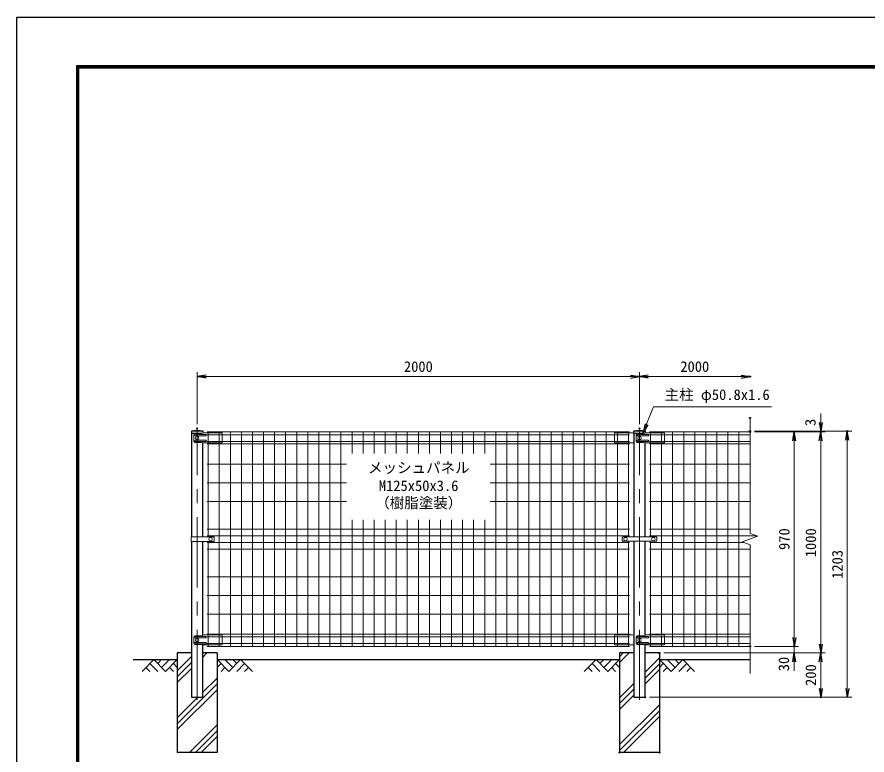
# Model space of a CAD drawing. Units: millimetres, scale not verified. Extents: x -4200 to 4200, y -2970 to 2970.
# Drawn here: x -4200 to -356, y -367 to 2970 of the extents above; entities that cross this region are included whole.
import ezdxf
from ezdxf.enums import TextEntityAlignment as Align

# ---------------------------------------------------------------- set-up
doc = ezdxf.new("R2010")
doc.units = ezdxf.units.MM
doc.header["$LTSCALE"] = 10
doc.header["$PDMODE"] = 32
doc.header["$PDSIZE"] = 5
doc.linetypes.add('USER1', pattern=[50.8, 31.75, -6.35, 6.35, -6.35])
for name, color, linetype, lineweight in [('0-1_D-STR4', 7, 'Continuous', 25), ('0-4_D-STR1', 1, 'Continuous', 25), ('0-5_D-DCR-HCH', 7, 'Continuous', 13), ('0-6_D-BMK', 2, 'USER1', 13), ('0-7_D-STR2', 7, 'Continuous', 13), ('0-8_D-STR-DIM', 7, 'Continuous', 13), ('0-B_D-STR3', 3, 'Continuous', 13), ('0-C_D-BGD', 7, 'Continuous', 25), ('0-D_D-STR-TXT', 7, 'Continuous', 13), ('0-E_D-TTL', 7, 'Continuous', 25)]:
    doc.layers.add(name, color=color, linetype=linetype, lineweight=lineweight)
doc.layers.add('0-9_0', color=7, linetype='Continuous')
doc.layers.add('0-A_Defpoints', color=7, linetype='Continuous')
doc.styles.add('ＭＳ ゴシック', font='')
doc.styles.get('ＭＳ ゴシック').set_extended_font_data('MS Gothic')

# ---------------------------------------------------------------- blocks, each defined once
blk = doc.blocks.new('_Open')
at = {"layer": '0-9_0'}
blk.add_line((-10, 1.667), (0, 0), dxfattribs=at)
blk.add_lwpolyline([(-10, -1.667), (0, 0), (-10, 0)], dxfattribs=at)

msp = doc.modelspace()

# ---------------------------------------------------------------- linework, layer by layer
at = {"layer": '0-1_D-STR4'}
for p, q in [((-3474.97, 93.98), (-3474.97, -356.02)), ((-3410.37, 93.98), (-3474.97, 93.98)), ((-3294.97, 93.98), (-3359.57, 93.98)), ((-3294.97, 93.98), (-3294.97, -356.02)), ((-1474.97, 93.98), (-1474.97, -356.02)), ((-1410.37, 93.98), (-1474.97, 93.98)), ((-1294.97, 93.98), (-1359.57, 93.98)), ((-1294.97, 93.98), (-1294.97, -356.02)), ((-3294.97, -356.02), (-3474.97, -356.02)), ((-1294.97, -356.02), (-1474.97, -356.02))]:
    msp.add_line(p, q, dxfattribs=at)
at = {"layer": '0-4_D-STR1'}
for p, q in [((-3358.37, 1096.98), (-3411.57, 1096.98)), ((-3411.57, 1096.98), (-3411.57, 1085.98)), ((-3365.62, 1085.98), (-3411.57, 1085.98)), ((-3410.37, 1085.98), (-3410.37, 619.48)), ((-3358.37, 1088.49), (-3358.37, 1096.98)), ((-1358.37, 1096.98), (-1411.57, 1096.98)), ((-1411.57, 1096.98), (-1411.57, 1085.98)), ((-1365.62, 1085.98), (-1411.57, 1085.98)), ((-1410.37, 1085.98), (-1410.37, 618.98)), ((-1358.37, 1088.49), (-1358.37, 1096.98)), ((-3359.57, 619.48), (-3359.57, 1044.16)), ((-1359.57, 618.98), (-1359.57, 1044.16)), ((-3410.37, 598.48), (-3410.37, -106.02)), ((-3359.57, 174.07), (-3359.57, 598.48)), ((-1410.37, 598.98), (-1410.37, -106.02)), ((-1359.57, 174.07), (-1359.57, 598.98))]:
    msp.add_line(p, q, dxfattribs=at)
for points in [[(-3410.37, -106.02), (-3359.57, -106.02), (-3359.57, 130.16)], [(-1410.37, -106.02), (-1359.57, -106.02), (-1359.57, 130.16)]]:
    msp.add_lwpolyline(points, dxfattribs=at)
for centre in [(-3384.97, 980.55), (-1384.97, 980.55)]:
    msp.add_arc(centre, 119.43, 77.13052, 102.86948, dxfattribs=at)
at = {"layer": '0-5_D-DCR-HCH'}
for p, q in [((-3474.97, 13.03), (-3410.37, 77.63)), ((-3359.57, 75.39), (-3340.99, 93.98)), ((-1474.97, 50.81), (-1431.8, 93.98)), ((-1474.97, 77.32), (-1458.32, 93.98)), ((-3581.4, 63.98), (-3634.61, 10.77)), ((-3599.14, 46.24), (-3563.5, 10.77)), ((-3581.4, 63.98), (-3528.19, 10.77)), ((-3563.66, 46.24), (-3545.92, 63.98)), ((-3545.92, 28.5), (-3510.45, 63.98)), ((-3528.19, 10.77), (-3474.97, 63.98)), ((-3492.71, 46.24), (-3474.97, 28.59)), ((-3474.97, -13.49), (-3410.37, 51.11)), ((-3241.76, 10.77), (-3294.97, 63.98)), ((-3277.24, 46.24), (-3294.97, 28.59)), ((-3224.03, 28.5), (-3259.5, 63.98)), ((-3188.55, 63.98), (-3241.76, 10.77)), ((-3206.2, 46.15), (-3224.03, 63.98)), ((-3170.81, 46.24), (-3206.45, 10.77)), ((-3188.55, 63.98), (-3135.34, 10.77)), ((-1581.4, 63.98), (-1634.61, 10.77)), ((-1599.14, 46.24), (-1563.5, 10.77)), ((-1581.4, 63.98), (-1528.19, 10.77)), ((-1563.66, 46.24), (-1545.92, 63.98)), ((-1545.92, 28.5), (-1510.45, 63.98)), ((-1528.19, 10.77), (-1474.97, 63.98)), ((-1492.71, 46.24), (-1474.97, 28.59)), ((-1359.57, 7.11), (-1294.97, 71.71)), ((-1359.57, -19.41), (-1294.97, 45.19)), ((-1241.76, 10.77), (-1294.97, 63.98)), ((-1277.24, 46.24), (-1294.97, 28.59)), ((-1224.03, 28.5), (-1259.5, 63.98)), ((-1188.55, 63.98), (-1241.76, 10.77)), ((-1206.2, 46.15), (-1224.03, 63.98)), ((-1170.81, 46.24), (-1206.45, 10.77)), ((-1188.55, 63.98), (-1135.34, 10.77)), ((-3616.87, 28.5), (-3599.05, 10.77)), ((-3510.45, 28.5), (-3492.63, 10.77)), ((-3474.97, -40.01), (-3410.37, 24.59)), ((-3259.5, 28.5), (-3277.32, 10.77)), ((-3153.08, 28.5), (-3170.89, 10.77)), ((-1616.87, 28.5), (-1599.05, 10.77)), ((-1510.45, 28.5), (-1492.63, 10.77)), ((-1359.57, -45.93), (-1294.97, 18.67)), ((-1259.5, 28.5), (-1277.32, 10.77)), ((-1153.08, 28.5), (-1170.89, 10.77)), ((-3359.57, -83.7), (-3294.97, -19.1)), ((-3474.97, -225.62), (-3294.97, -45.62)), ((-3474.97, -252.14), (-3294.97, -72.14)), ((-1474.97, -108.29), (-1410.37, -43.69)), ((-1474.97, -134.81), (-1410.37, -70.21)), ((-3474.97, -199.1), (-3381.89, -106.02)), ((-1474.97, -161.33), (-1410.37, -96.73)), ((-1474.97, -320.42), (-1294.97, -140.42)), ((-1474.97, -346.94), (-1294.97, -166.94)), ((-1457.54, -356.02), (-1294.97, -193.46)), ((-3419.76, -356.02), (-3294.97, -231.24)), ((-3393.24, -356.02), (-3294.97, -257.75)), ((-3366.73, -356.02), (-3294.97, -284.27)), ((-1298.44, -356.02), (-1294.97, -352.56))]:
    msp.add_line(p, q, dxfattribs=at)
at = {"layer": '0-6_D-BMK'}
for p, q in [((-3384.97, -118.02), (-3384.97, 1108.98)), ((-1384.97, -118.02), (-1384.97, 1108.98))]:
    msp.add_line(p, q, dxfattribs=at)
at = {"layer": '0-7_D-STR2'}
for p, q in [((-1429.97, 1093.98), (-3339.97, 1093.98)), ((-1429.97, 1080.88), (-3339.97, 1080.88)), ((-3334.97, 619.48), (-3334.97, 1093.98)), ((-3284.97, 123.98), (-3284.97, 1093.98)), ((-3234.97, 123.98), (-3234.97, 1093.98)), ((-3184.97, 123.98), (-3184.97, 1093.98)), ((-3134.97, 123.98), (-3134.97, 1093.98)), ((-3084.97, 123.98), (-3084.97, 1093.98)), ((-3034.97, 123.98), (-3034.97, 1093.98)), ((-2984.97, 123.98), (-2984.97, 1093.98)), ((-2934.97, 123.98), (-2934.97, 1093.98)), ((-2884.97, 123.98), (-2884.97, 1093.98)), ((-2834.97, 123.98), (-2834.97, 1093.98)), ((-2784.97, 123.98), (-2784.97, 1093.98)), ((-2734.97, 123.98), (-2734.97, 1093.98)), ((-2684.97, 995.98), (-2684.97, 1093.98)), ((-2634.97, 995.98), (-2634.97, 1093.98)), ((-2584.97, 995.98), (-2584.97, 1093.98)), ((-2534.97, 995.98), (-2534.97, 1093.98)), ((-2484.97, 995.98), (-2484.97, 1093.98)), ((-2434.97, 995.98), (-2434.97, 1093.98)), ((-2384.97, 995.98), (-2384.97, 1093.98)), ((-2334.97, 995.98), (-2334.97, 1093.98)), ((-2284.97, 995.98), (-2284.97, 1093.98)), ((-2234.97, 995.98), (-2234.97, 1093.98)), ((-2184.97, 995.98), (-2184.97, 1093.98)), ((-2134.97, 995.98), (-2134.97, 1093.98)), ((-2084.97, 995.98), (-2084.97, 1093.98)), ((-2034.97, 123.98), (-2034.97, 1093.98)), ((-1984.97, 123.98), (-1984.97, 1093.98)), ((-1934.97, 123.98), (-1934.97, 1093.98)), ((-1884.97, 123.98), (-1884.97, 1093.98)), ((-1834.97, 123.98), (-1834.97, 1093.98)), ((-1784.97, 123.98), (-1784.97, 1093.98)), ((-1734.97, 123.98), (-1734.97, 1093.98)), ((-1684.97, 123.98), (-1684.97, 1093.98)), ((-1634.97, 123.98), (-1634.97, 1093.98)), ((-1584.97, 123.98), (-1584.97, 1093.98)), ((-1534.97, 123.98), (-1534.97, 1093.98)), ((-1484.97, 123.98), (-1484.97, 1093.98)), ((-1434.97, 618.98), (-1434.97, 1093.98)), ((-1339.97, 1093.98), (-884.97, 1093.98)), ((-1339.97, 1080.88), (-884.97, 1080.88)), ((-1334.97, 618.98), (-1334.97, 1093.98)), ((-1284.97, 123.98), (-1284.97, 1093.98)), ((-1234.97, 123.98), (-1234.97, 1093.98)), ((-1184.97, 123.98), (-1184.97, 1093.98)), ((-1134.97, 123.98), (-1134.97, 1093.98)), ((-1084.97, 123.98), (-1084.97, 1093.98)), ((-1034.97, 123.98), (-1034.97, 1093.98)), ((-984.97, 123.98), (-984.97, 1093.98)), ((-934.97, 123.98), (-934.97, 1093.98)), ((-1429.97, 1051.08), (-3339.97, 1051.08)), ((-1429.97, 1039.22), (-3339.97, 1039.22)), ((-1339.97, 1051.08), (-884.97, 1051.08)), ((-1339.97, 1039.22), (-884.97, 1039.22)), ((-2709.97, 947.98), (-3339.97, 947.98)), ((-1429.97, 947.98), (-2059.97, 947.98)), ((-1339.97, 947.98), (-884.97, 947.98)), ((-2709.97, 863.48), (-3339.97, 863.48)), ((-1429.97, 863.48), (-2059.97, 863.48)), ((-1339.97, 863.48), (-884.97, 863.48)), ((-2709.97, 778.98), (-3339.97, 778.98)), ((-1429.97, 778.98), (-2059.97, 778.98)), ((-1339.97, 778.98), (-884.97, 778.98)), ((-2684.97, 123.98), (-2684.97, 695.98)), ((-2634.97, 123.98), (-2634.97, 695.98)), ((-2584.97, 123.98), (-2584.97, 695.98)), ((-2534.97, 123.98), (-2534.97, 695.98)), ((-2484.97, 123.98), (-2484.97, 695.98)), ((-2434.97, 123.98), (-2434.97, 695.98)), ((-2384.97, 123.98), (-2384.97, 695.98)), ((-2334.97, 123.98), (-2334.97, 695.98)), ((-2284.97, 123.98), (-2284.97, 695.98)), ((-2234.97, 123.98), (-2234.97, 695.98)), ((-2184.97, 123.98), (-2184.97, 695.98)), ((-2134.97, 123.98), (-2134.97, 695.98)), ((-2084.97, 123.98), (-2084.97, 695.98)), ((-1429.97, 653.98), (-3339.97, 653.98)), ((-1339.97, 653.98), (-884.97, 653.98)), ((-1429.97, 623.98), (-3339.97, 623.98)), ((-1339.97, 623.98), (-855.71, 623.98)), ((-1429.97, 593.98), (-3339.97, 593.98)), ((-3334.97, 123.98), (-3334.97, 598.48)), ((-1434.97, 123.98), (-1434.97, 598.98)), ((-1339.97, 593.98), (-914.24, 593.98)), ((-1334.97, 123.98), (-1334.97, 598.98)), ((-1429.97, 563.98), (-3339.97, 563.98)), ((-1339.97, 563.98), (-884.97, 563.98)), ((-1429.97, 438.98), (-3339.97, 438.98)), ((-1339.97, 438.98), (-884.97, 438.98)), ((-1429.97, 354.48), (-3339.97, 354.48)), ((-1339.97, 354.48), (-884.97, 354.48)), ((-1429.97, 269.98), (-3339.97, 269.98)), ((-1339.97, 269.98), (-884.97, 269.98)), ((-1429.97, 178.74), (-3339.97, 178.74)), ((-1429.97, 166.88), (-3339.97, 166.88)), ((-1339.97, 178.74), (-884.97, 178.74)), ((-1339.97, 166.88), (-884.97, 166.88)), ((-1429.97, 137.08), (-3339.97, 137.08)), ((-1429.97, 123.98), (-3339.97, 123.98)), ((-1339.97, 137.08), (-884.97, 137.08)), ((-1339.97, 123.98), (-884.97, 123.98))]:
    msp.add_line(p, q, dxfattribs=at)
at = {"layer": '0-8_D-STR-DIM'}
for p, q in [((-3384.97, 1128.98), (-3384.97, 1363.98)), ((-1384.97, 1128.98), (-1384.97, 1363.98)), ((-1384.97, 1128.98), (-1384.97, 1363.98)), ((-3344.97, 1343.98), (-1424.97, 1343.98)), ((-1344.97, 1343.98), (-924.97, 1343.98)), ((-884.97, 634.63), (-884.97, 1156.98)), ((-564.97, 1136.98), (-564.97, 1176.98)), ((-864.97, 1096.98), (-424.97, 1096.98)), ((-864.97, 1096.98), (-544.97, 1096.98)), ((-864.97, 1093.98), (-664.97, 1093.98)), ((-864.97, 1093.98), (-544.97, 1093.98)), ((-864.97, 1093.98), (-544.97, 1093.98)), ((-564.97, 1093.98), (-564.97, 1096.98)), ((-684.97, 163.98), (-684.97, 1053.98)), ((-564.97, 133.98), (-564.97, 1053.98)), ((-564.97, 1053.98), (-564.97, 1013.98)), ((-444.97, -66.02), (-444.97, 1056.98)), ((-920.21, 596.15), (-849.74, 621.81)), ((-849.74, 621.81), (-884.97, 634.63)), ((-884.97, 583.33), (-920.21, 596.15)), ((-884.97, 0.98), (-884.97, 583.33)), ((-684.97, 163.98), (-684.97, 203.98)), ((-864.97, 123.98), (-664.97, 123.98)), ((-864.97, 123.98), (-664.97, 123.98)), ((-684.97, 93.98), (-684.97, 123.98)), ((-1274.97, 93.98), (-664.97, 93.98)), ((-1274.97, 93.98), (-544.97, 93.98)), ((-1274.97, 93.98), (-544.97, 93.98)), ((-684.97, 53.98), (-684.97, 13.98)), ((-564.97, 53.98), (-564.97, -66.02)), ((-1339.57, -106.02), (-424.97, -106.02)), ((-1339.57, -106.02), (-544.97, -106.02))]:
    msp.add_line(p, q, dxfattribs=at)
at = {"layer": '0-A_Defpoints'}
for p in [(-1384.97, 1343.98), (-884.97, 1343.98), (-884.97, 1156.98), (-3384.97, 1108.98), (-1384.97, 1108.98), (-884.97, 1096.98), (-884.97, 1096.98), (-884.97, 1093.98), (-684.97, 1093.98), (-564.97, 1096.98), (-564.97, 1093.98), (-444.97, 1096.98), (-884.97, 123.98), (-684.97, 123.98), (-1294.97, 93.98), (-1359.57, -106.02), (-564.97, -106.02), (-1474.97, -356.02), (-1294.97, -356.02)]:
    msp.add_point(p, dxfattribs=at)
at = {"layer": '0-B_D-STR3'}
for p, q in [((-3400.46, 1080.98), (-3400.46, 1050.98)), ((-3365.62, 1085.98), (-3395.46, 1085.98)), ((-3345.97, 1081.98), (-3393.39, 1081.98)), ((-3354.06, 1089.98), (-3365.62, 1085.98)), ((-3276.97, 1089.98), (-3354.06, 1089.98)), ((-3276.97, 1089.98), (-3271.97, 1088.98)), ((-3271.97, 1088.98), (-3271.97, 1045.16)), ((-1492.97, 1089.98), (-1497.97, 1088.98)), ((-1497.97, 1088.98), (-1497.97, 1045.16)), ((-1492.97, 1089.98), (-1415.89, 1089.98)), ((-1415.89, 1089.98), (-1411.57, 1088.49)), ((-1400.46, 1080.98), (-1400.46, 1050.98)), ((-1365.62, 1085.98), (-1395.46, 1085.98)), ((-1345.97, 1081.98), (-1393.39, 1081.98)), ((-1354.06, 1089.98), (-1365.62, 1085.98)), ((-1276.97, 1089.98), (-1354.06, 1089.98)), ((-1276.97, 1089.98), (-1271.97, 1088.98)), ((-1271.97, 1088.98), (-1271.97, 1045.16)), ((-3365.62, 1045.98), (-3395.46, 1045.98)), ((-3345.97, 1075.98), (-3393.39, 1075.98)), ((-3345.97, 1055.98), (-3393.39, 1055.98)), ((-3345.97, 1049.98), (-3393.39, 1049.98)), ((-3360.37, 1044.16), (-3365.62, 1045.98)), ((-3360.37, 1044.16), (-3272.97, 1044.16)), ((-1410.37, 1044.16), (-1496.97, 1044.16)), ((-1365.62, 1045.98), (-1395.46, 1045.98)), ((-1345.97, 1075.98), (-1393.39, 1075.98)), ((-1345.97, 1055.98), (-1393.39, 1055.98)), ((-1345.97, 1049.98), (-1393.39, 1049.98)), ((-1360.37, 1044.16), (-1365.62, 1045.98)), ((-1360.37, 1044.16), (-1272.97, 1044.16)), ((-3412.67, 619.48), (-3309.99, 619.48)), ((-3412.67, 619.48), (-3412.67, 598.48)), ((-3307.99, 617.48), (-3307.99, 600.48)), ((-1463.47, 615.98), (-1463.47, 601.98)), ((-1460.47, 618.98), (-1309.47, 618.98)), ((-1306.47, 615.98), (-1306.47, 601.98)), ((-3412.67, 598.48), (-3309.99, 598.48)), ((-1460.47, 598.98), (-1309.47, 598.98)), ((-3400.46, 166.98), (-3400.46, 136.98)), ((-3365.62, 171.98), (-3395.46, 171.98)), ((-3345.97, 167.98), (-3393.39, 167.98)), ((-3345.97, 161.98), (-3393.39, 161.98)), ((-3354.06, 175.98), (-3365.62, 171.98)), ((-3276.97, 175.98), (-3354.06, 175.98)), ((-3276.97, 175.98), (-3271.97, 174.98)), ((-3271.97, 174.98), (-3271.97, 131.16)), ((-1492.97, 175.98), (-1497.97, 174.98)), ((-1497.97, 174.98), (-1497.97, 131.16)), ((-1492.97, 175.98), (-1415.89, 175.98)), ((-1415.89, 175.98), (-1410.37, 174.07)), ((-1400.46, 166.98), (-1400.46, 136.98)), ((-1365.62, 171.98), (-1395.46, 171.98)), ((-1345.97, 167.98), (-1393.39, 167.98)), ((-1345.97, 161.98), (-1393.39, 161.98)), ((-1354.06, 175.98), (-1365.62, 171.98)), ((-1276.97, 175.98), (-1354.06, 175.98)), ((-1276.97, 175.98), (-1271.97, 174.98)), ((-1271.97, 174.98), (-1271.97, 131.16)), ((-3365.62, 131.98), (-3395.46, 131.98)), ((-3345.97, 141.98), (-3393.39, 141.98)), ((-3345.97, 135.98), (-3393.39, 135.98)), ((-3360.37, 130.16), (-3365.62, 131.98)), ((-3360.37, 130.16), (-3272.97, 130.16)), ((-1410.37, 130.16), (-1496.97, 130.16)), ((-1365.62, 131.98), (-1395.46, 131.98)), ((-1345.97, 141.98), (-1393.39, 141.98)), ((-1345.97, 135.98), (-1393.39, 135.98)), ((-1360.37, 130.16), (-1365.62, 131.98)), ((-1360.37, 130.16), (-1272.97, 130.16))]:
    msp.add_line(p, q, dxfattribs=at)
for centre in [(-3384.97, 1065.98), (-1384.97, 1065.98), (-3324.97, 608.98), (-1447.97, 608.98), (-1321.97, 608.98), (-3384.97, 151.98), (-1384.97, 151.98)]:
    msp.add_circle(centre, 8, dxfattribs=at)
for centre, radius, start, end in [((-3395.46, 1080.98), 5, 90, 180), ((-3393.39, 1078.98), 3, 90, 270), ((-3345.97, 1078.98), 3, 270, 90), ((-1395.46, 1080.98), 5, 90, 180), ((-1393.39, 1078.98), 3, 90, 270), ((-1345.97, 1078.98), 3, 270, 90), ((-3395.46, 1050.98), 5, 180, 270), ((-3393.39, 1052.98), 3, 90, 270), ((-3345.97, 1052.98), 3, 270, 90), ((-3272.97, 1045.16), 1, 270, 0), ((-1496.97, 1045.16), 1, 180, 270), ((-1395.46, 1050.98), 5, 180, 270), ((-1393.39, 1052.98), 3, 90, 270), ((-1345.97, 1052.98), 3, 270, 90), ((-1272.97, 1045.16), 1, 270, 0), ((-3309.99, 617.48), 2, 0, 90), ((-1460.47, 615.98), 3, 90, 180), ((-1309.47, 615.98), 3, 0, 90), ((-3309.99, 600.48), 2, 270, 0), ((-1460.47, 601.98), 3, 180, 270), ((-1309.47, 601.98), 3, 270, 0), ((-3395.46, 166.98), 5, 90, 180), ((-3393.39, 164.98), 3, 90, 270), ((-3345.97, 164.98), 3, 270, 90), ((-1395.46, 166.98), 5, 90, 180), ((-1393.39, 164.98), 3, 90, 270), ((-1345.97, 164.98), 3, 270, 90), ((-3395.46, 136.98), 5, 180, 270), ((-3393.39, 138.98), 3, 90, 270), ((-3345.97, 138.98), 3, 270, 90), ((-3272.97, 131.16), 1, 270, 0), ((-1496.97, 131.16), 1, 180, 270), ((-1395.46, 136.98), 5, 180, 270), ((-1393.39, 138.98), 3, 90, 270), ((-1345.97, 138.98), 3, 270, 90), ((-1272.97, 131.16), 1, 270, 0)]:
    msp.add_arc(centre, radius, start, end, dxfattribs=at)
at = {"layer": '0-C_D-BGD'}
for p, q in [((-3674.97, 63.98), (-3474.97, 63.98)), ((-3294.97, 63.98), (-1474.97, 63.98)), ((-1294.97, 63.98), (-884.97, 63.98))]:
    msp.add_line(p, q, dxfattribs=at)
at = {"layer": '0-D_D-STR-TXT'}
msp.add_lwpolyline([(-787.46, 1207.71), (-1322.14, 1207.71), (-1367.63, 1092.76)], dxfattribs=at)
at = {"layer": '0-E_D-TTL', "color": 2}
msp.add_lwpolyline([(-4200, 2970), (4200, 2970), (4200, -2970), (-4200, -2970)], close=True, dxfattribs=at)
at = {"layer": '0-E_D-TTL'}
for points in [[(-3930, 2750), (3930, 2750), (3930, -2750), (-3930, -2750)], [(-3927.5, 2747.5), (3927.5, 2747.5), (3927.5, -2747.5), (-3927.5, -2747.5)], [(-3925, 2745), (3925, 2745), (3925, -2745), (-3925, -2745)], [(-3922.5, 2742.5), (3922.5, 2742.5), (3922.5, -2742.5), (-3922.5, -2742.5)], [(-3920, 2740), (3920, 2740), (3920, -2740), (-3920, -2740)]]:
    msp.add_lwpolyline(points, close=True, dxfattribs=at)

# ---------------------------------------------------------------- block references
at = {"layer": '0-8_D-STR-DIM', "xscale": 4, "yscale": 4}
for p, rotation in [((-3384.97, 1343.98), 180), ((-1384.97, 1343.98), 180), ((-564.97, 1096.98), 270), ((-684.97, 1093.98), 90), ((-564.97, 1093.98), 90), ((-564.97, 1093.98), 90), ((-444.97, 1096.98), 90), ((-684.97, 123.98), 270), ((-684.97, 123.98), 270), ((-564.97, 93.98), 270), ((-684.97, 93.98), 90), ((-564.97, 93.98), 90), ((-564.97, -106.02), 270), ((-444.97, -106.02), 270)]:
    msp.add_blockref('_Open', p, dxfattribs=dict(at, rotation=rotation))
for p in [(-1384.97, 1343.98), (-884.97, 1343.98)]:
    msp.add_blockref('_Open', p, dxfattribs=at)
at = {"layer": '0-D_D-STR-TXT', "xscale": 4, "yscale": 4, "rotation": 248.409}
msp.add_blockref('_Open', (-1368.36, 1090.9), dxfattribs=at)

# ---------------------------------------------------------------- texts
at = {"layer": '0-8_D-STR-DIM', "style": 'ＭＳ ゴシック'}
for p in [(-2450.22, 1350.73), (-1200.22, 1350.73)]:
    msp.add_text('2000', height=48.09, dxfattribs=at).set_placement(p, align=Align.BOTTOM_LEFT)
for s, p in [('3', (-573.64, 1120.28)), ('970', (-691.72, 559.85)), ('1000', (-571.72, 527.08)), ('1203', (-451.72, 429.23)), ('30', (-693.88, 11.51)), ('200', (-571.72, -55.02))]:
    msp.add_text(s, height=48.09, rotation=90, dxfattribs=at).set_placement(p, align=Align.BOTTOM_LEFT)
at = {"layer": '0-D_D-STR-TXT', "style": 'ＭＳ ゴシック'}
for s, p in [('主柱 φ50.8x1.6', (-1271.21, 1223.72)), ('メッシュパネル', (-2612.39, 893.38)), ('M125x50x3.6', (-2563.65, 811.98)), ('（樹脂塗装）', (-2579.9, 734.65))]:
    msp.add_text(s, height=48.09, dxfattribs=at).set_placement(p, align=Align.BOTTOM_LEFT)

doc.saveas('drawing.dxf')
